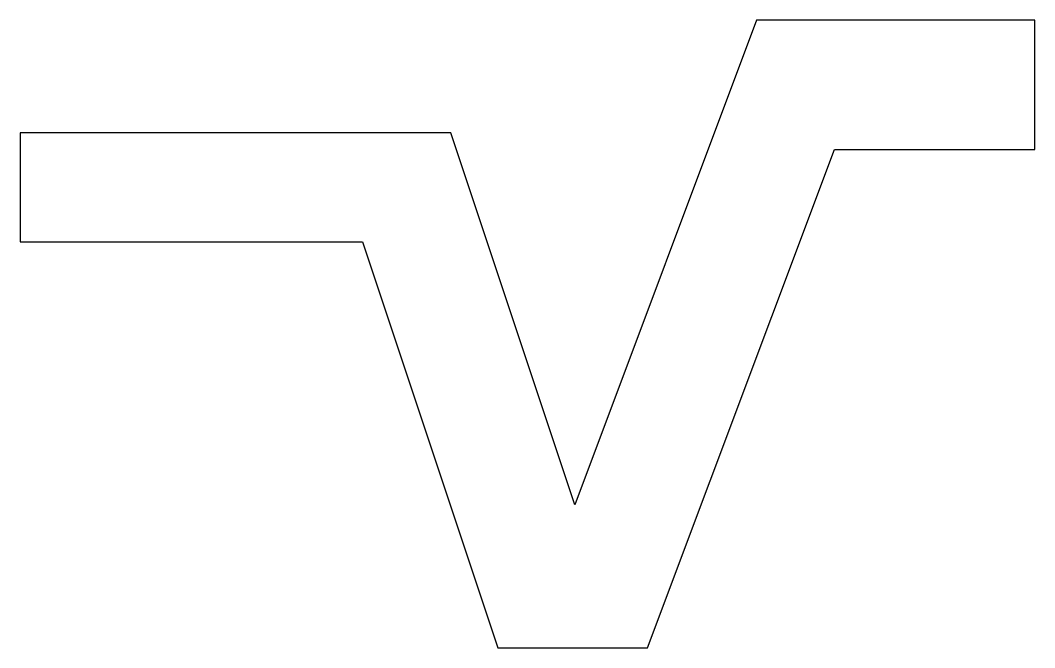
# Model space of a CAD drawing. Header units: metres. Extents: x -0.92 to 0.79, y -0.61 to 0.45.
import ezdxf

# ---------------------------------------------------------------- set-up
doc = ezdxf.new("R2010")
doc.units = ezdxf.units.M
doc.layers.get('0').update_dxf_attribs({"linetype": 'CONTINUOUS'})

msp = doc.modelspace()

# ---------------------------------------------------------------- linework, layer by layer
msp.add_lwpolyline([(-0.1944, 0.2611), (-0.9214, 0.2611), (-0.9214, 0.0771), (-0.3435, 0.0771), (-0.1149, -0.6087), (0.138, -0.6087), (0.4537, 0.2332), (0.7921, 0.2332), (0.7921, 0.4513), (0.3222, 0.4513), (0.0151, -0.3675)], close=True)

doc.saveas('drawing.dxf')
